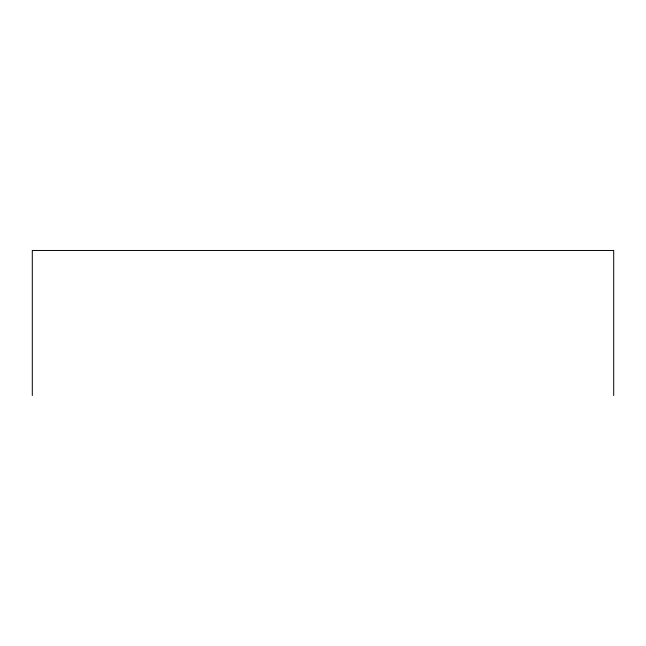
<?xml version="1.0" encoding="UTF-8"?>
<svg xmlns="http://www.w3.org/2000/svg" width="646" height="646" viewBox="0 0 646 646"><rect width="100%" height="100%" fill="white"/><g stroke="black" fill="none" stroke-linecap="round" stroke-linejoin="round"><path stroke-width="0.97" d="M613.7 395.538L613.7 250.462L32.3 250.462L32.3 395.538"/></g></svg>
